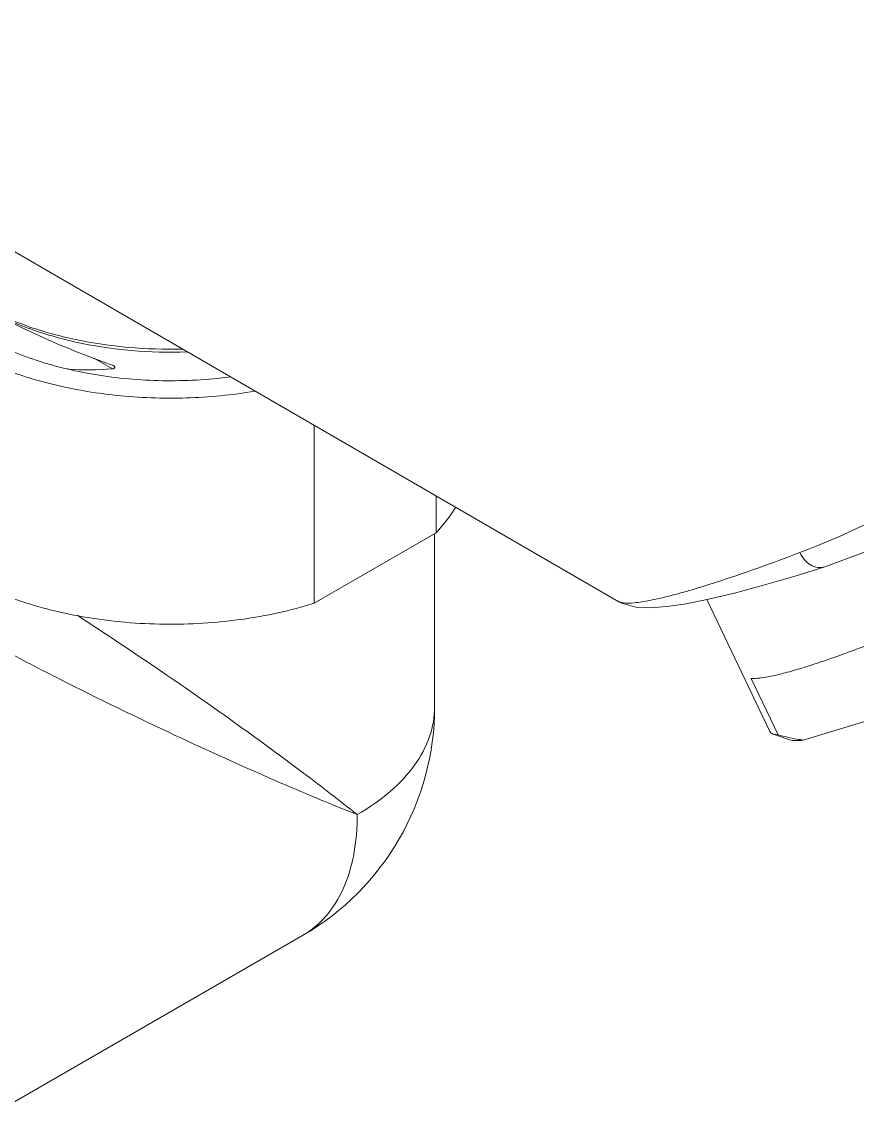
# Model space of a CAD drawing. Header units: millimetres. Extents: x 601 to 1195, y -1757 to -1337.
# Drawn here: x 1120.91 to 1137.52, y -1470.2 to -1448.62 of the extents above; entities that cross this region are included whole.
import ezdxf

# ---------------------------------------------------------------- set-up
doc = ezdxf.new("R2010")
doc.units = ezdxf.units.MM
doc.header["$LTSCALE"] = 0.1
doc.layers.get('0').update_dxf_attribs({"lineweight": 13})

msp = doc.modelspace()

# ---------------------------------------------------------------- linework, layer by layer
at = {"color": 7, "linetype": 'Continuous'}
for p, q in [((1132.784, -1460.142), (1112.871, -1448.618)), ((1122.359, -1455.308), (1122.714, -1455.513)), ((1122.714, -1455.44), (1122.736, -1455.45)), ((1126.725, -1456.636), (1126.725, -1460.171)), ((1129.149, -1458.772), (1129.149, -1458.038)), ((1129.149, -1458.772), (1126.725, -1460.171)), ((1129.121, -1462.227), (1129.121, -1458.788)), ((1132.769, -1460.133), (1132.769, -1460.134)), ((1132.769, -1460.134), (1132.842, -1460.171)), ((1135.787, -1462.721), (1134.532, -1460.1)), ((1135.949, -1462.786), (1135.412, -1461.665)), ((1136.448, -1462.891), (1138.423, -1462.289)), ((1135.85, -1462.77), (1135.949, -1462.786)), ((1136.18, -1462.884), (1135.85, -1462.77)), ((1126.496, -1466.774), (1120.553, -1470.205))]:
    msp.add_line(p, q, dxfattribs=at)
for points in [[(1136.874, -1459.446), (1137.899, -1459.073), (1138.533, -1458.8)], [(1132.842, -1460.171), (1133.12, -1460.246), (1133.407, -1460.26), (1133.736, -1460.237), (1134.12, -1460.181), (1134.568, -1460.093), (1135.082, -1459.971), (1135.661, -1459.815), (1136.305, -1459.625), (1136.874, -1459.446)]]:
    msp.add_lwpolyline(points, dxfattribs=at)
msp.add_arc((1123.871, -1462.227), 5.25, 300, 359.9998, dxfattribs=at)
for centre, major_axis, ratio, start_param, end_param in [((1123.871, -1454.296), (5.232, -1.635), 0.264773, -2.27362, -1.710527), ((1123.871, -1450.744), (4.629, 3.482), 0.711528, -2.461294, -2.284487)]:
    msp.add_ellipse(centre, major_axis=major_axis, ratio=ratio, start_param=start_param, end_param=end_param, dxfattribs=at)
for points, knots in [([(1125.546, -1455.959), (1125.095, -1456.035), (1124.176, -1456.123), (1122.804, -1456.073), (1121.487, -1455.845), (1120.292, -1455.451), (1119.279, -1454.91), (1118.498, -1454.245), (1118.067, -1453.586), (1117.899, -1453.04), (1117.871, -1452.767), (1117.871, -1452.633)], [0, 0, 0, 0, 0.148809, 0.298803, 0.444676, 0.581581, 0.705782, 0.815454, 0.911711, 0.956423, 1, 1, 1, 1]), ([(1136.381, -1459.165), (1138.109, -1458.513), (1140.713, -1456.897), (1144.11, -1454.526), (1146.044, -1453.263), (1147.017, -1452.701)], [0, 0, 0, 0, 0.444692, 0.729295, 1, 1, 1, 1]), ([(1124.099, -1455.121), (1123.392, -1455.138), (1122.34, -1455.049), (1121.031, -1454.691), (1120.432, -1454.436), (1120.156, -1454.29)], [0, 0, 0, 0, 0.522158, 0.769498, 1, 1, 1, 1]), ([(1124.203, -1455.177), (1123.833, -1455.191), (1123.098, -1455.173), (1122.029, -1455.015), (1121.04, -1454.732), (1120.434, -1454.455), (1120.159, -1454.296)], [0, 0, 0, 0, 0.265351, 0.525171, 0.772077, 1, 1, 1, 1]), ([(1120.053, -1454.838), (1120.392, -1455.033), (1121.149, -1455.363), (1122.386, -1455.664), (1123.713, -1455.782), (1124.614, -1455.732), (1125.062, -1455.674)], [0, 0, 0, 0, 0.22781, 0.476744, 0.73772, 1, 1, 1, 1]), ([(1122.736, -1455.45), (1122.741, -1455.453), (1122.749, -1455.458), (1122.759, -1455.468), (1122.765, -1455.48), (1122.762, -1455.493), (1122.752, -1455.502), (1122.736, -1455.509), (1122.723, -1455.512), (1122.714, -1455.513)], [0, 0, 0, 0, 0.137615, 0.270804, 0.393389, 0.505472, 0.620754, 0.742877, 1, 1, 1, 1]), ([(1117.871, -1457.124), (1117.871, -1457.273), (1117.906, -1457.579), (1118.059, -1458.024), (1118.311, -1458.451), (1118.785, -1459.008), (1119.609, -1459.616), (1120.826, -1460.152), (1122.235, -1460.496), (1123.747, -1460.625), (1125.267, -1460.532), (1126.255, -1460.318), (1126.725, -1460.171)], [0, 0, 0, 0, 0.042973, 0.087326, 0.134233, 0.184535, 0.296695, 0.424391, 0.564337, 0.711171, 0.858534, 1, 1, 1, 1]), ([(1129.149, -1458.772), (1129.187, -1458.731), (1129.329, -1458.571), (1129.457, -1458.397), (1129.539, -1458.261)], [0, 0, 0, 0, 0.258575, 1, 1, 1, 1]), ([(1134.24, -1459.902), (1134.395, -1459.856), (1135.116, -1459.631), (1135.827, -1459.375), (1136.381, -1459.165)], [0, 0, 0, 0, 0.214795, 1, 1, 1, 1]), ([(1136.381, -1459.165), (1136.427, -1459.263), (1136.535, -1459.395), (1136.731, -1459.468), (1136.831, -1459.46), (1136.874, -1459.446)], [0, 0, 0, 0, 0.527818, 0.777532, 1, 1, 1, 1]), ([(1132.867, -1460.163), (1132.94, -1460.173), (1133.12, -1460.164), (1133.425, -1460.114), (1133.809, -1460.024), (1134.088, -1459.946), (1134.24, -1459.902)], [0, 0, 0, 0, 0.157933, 0.380205, 0.662456, 1, 1, 1, 1]), ([(1132.769, -1460.134), (1132.776, -1460.137), (1132.806, -1460.152), (1132.84, -1460.159), (1132.867, -1460.163)], [0, 0, 0, 0, 0.214955, 1, 1, 1, 1]), ([(1119.452, -1460.492), (1119.8, -1460.693), (1120.54, -1461.099), (1122.041, -1461.876), (1123.853, -1462.755), (1125.822, -1463.646), (1127.035, -1464.155), (1127.583, -1464.37)], [0, 0, 0, 0, 0.133963, 0.280727, 0.562327, 0.803997, 1, 1, 1, 1]), ([(1127.583, -1464.37), (1127.232, -1464.09), (1126.452, -1463.491), (1125.161, -1462.546), (1123.661, -1461.497), (1122.584, -1460.778), (1122.013, -1460.41)], [0, 0, 0, 0, 0.197132, 0.431739, 0.701709, 1, 1, 1, 1]), ([(1135.412, -1461.665), (1135.469, -1461.668), (1135.603, -1461.658), (1135.828, -1461.619), (1136.108, -1461.551), (1136.438, -1461.456), (1136.814, -1461.334), (1137.4, -1461.128), (1137.856, -1460.952), (1138.171, -1460.825)], [0, 0, 0, 0, 0.058844, 0.138146, 0.237657, 0.356589, 0.493805, 0.647892, 1, 1, 1, 1]), ([(1127.583, -1464.37), (1127.814, -1464.237), (1128.232, -1463.95), (1128.731, -1463.424), (1129.047, -1462.844), (1129.121, -1462.427), (1129.121, -1462.227)], [0, 0, 0, 0, 0.289809, 0.549048, 0.782229, 1, 1, 1, 1]), ([(1135.787, -1462.721), (1135.793, -1462.732), (1135.811, -1462.754), (1135.836, -1462.765), (1135.85, -1462.77)], [0, 0, 0, 0, 0.451823, 1, 1, 1, 1]), ([(1136.448, -1462.891), (1136.407, -1462.885), (1136.239, -1462.857), (1136.073, -1462.819), (1135.949, -1462.786)], [0, 0, 0, 0, 0.245056, 1, 1, 1, 1]), ([(1136.18, -1462.884), (1136.215, -1462.896), (1136.306, -1462.904), (1136.395, -1462.897), (1136.448, -1462.891)], [0, 0, 0, 0, 0.408771, 1, 1, 1, 1]), ([(1126.496, -1466.774), (1126.669, -1466.674), (1126.993, -1466.401), (1127.338, -1465.837), (1127.543, -1465.142), (1127.583, -1464.636), (1127.583, -1464.37)], [0, 0, 0, 0, 0.217773, 0.450953, 0.710193, 1, 1, 1, 1])]:
    msp.add_open_spline(points, degree=3, knots=knots, dxfattribs=at)

doc.saveas('drawing.dxf')
